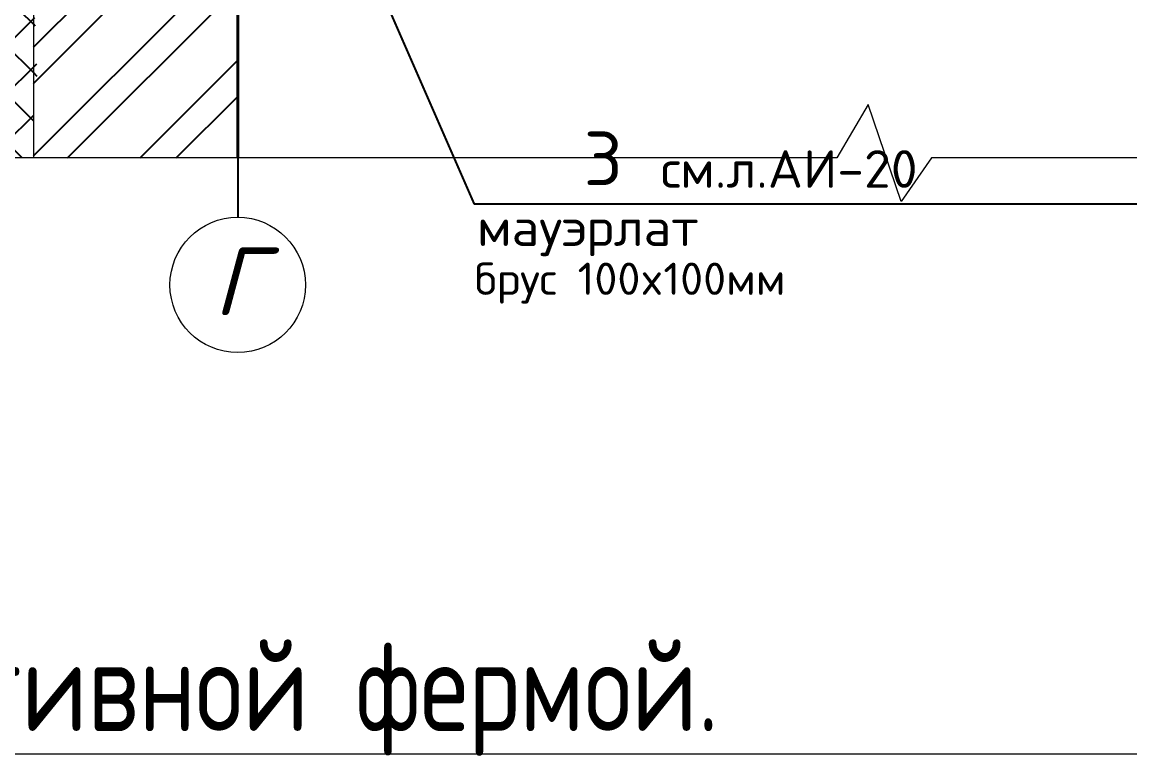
# Model space of a CAD drawing. Extents: x -12289450 to -10763036, y -7834513 to -6150123.
# Drawn here: x -10898272 to -10896211, y -7677792 to -7676426 of the extents above; entities that cross this region are included whole.
import ezdxf

# ---------------------------------------------------------------- set-up
doc = ezdxf.new("R2010")
doc.units = 0
doc.header["$LTSCALE"] = 25
doc.linetypes.add('CENTER', pattern=[50.8, 31.75, -6.35, 6.35, -6.35])
for name, color, linetype in [('004-ВСПЛИНИИ', 15, 'Continuous'), ('008-ШТРИХОВКА', 252, 'Continuous'), ('014-ОСИ', 251, 'CENTER'), ('Annotation - Text', 7, 'Continuous'), ('EEE', 7, 'Continuous'), ('Примечания', 7, 'Continuous')]:
    doc.layers.add(name, color=color, linetype=linetype)
doc.layers.add('Стена', color=7, linetype='Continuous', lineweight=5)
doc.layers.add('СТЕНЫ', color=5, linetype='Continuous', lineweight=40)
doc.styles.add('gismo', font='isocpeui.ttf')
doc.styles.add('GOST 2.304', font='cs_gost2304.shx')
doc.styles.add('ROMANT', font='romant.shx', dxfattribs={"height": 2})
doc.styles.get("Standard").update_dxf_attribs({"font": 'arial.ttf'})

msp = doc.modelspace()

# ---------------------------------------------------------------- hatches: boundary and pattern name
at = {"layer": '008-ШТРИХОВКА', "lineweight": 25, "ltscale": 4}
h = msp.add_hatch(dxfattribs=at)
h.set_pattern_fill('ANSI32', color=256, scale=15, style=0)
h.set_pattern_definition([(45, (-10898250.98, -7678897.52), (-101.028, 101.028), []), (45, (-10898183.63, -7678897.52), (-101.028, 101.028), [])])
h.paths.add_polyline_path([(-10898161, -7675577.5), (-10898199.1, -7675577.5), (-10898251, -7675607.5), (-10898251, -7675782.5), (-10898161, -7675782.5)])
h.paths.add_polyline_path([(-10898071, -7675782.5), (-10898251, -7675782.5), (-10898251, -7675977.5), (-10898071, -7675977.5)])
h.paths.add_polyline_path([(-10897871, -7675782.5), (-10898071, -7675782.5), (-10898071, -7675977.5), (-10897871, -7675977.5)])
h.paths.add_polyline_path([(-10897871, -7676252.5), (-10898251, -7676252.5), (-10898251, -7676352.5), (-10897871, -7676352.5)])
h.paths.add_polyline_path([(-10898251, -7676678.7), (-10897871, -7676678.7), (-10897871, -7676352.5), (-10898251, -7676352.5)])
at = {"layer": '008-ШТРИХОВКА', "ltscale": 4}
h = msp.add_hatch(dxfattribs=at)
h.set_pattern_fill('ANSI37', color=256, scale=20, style=0)
h.set_pattern_definition([(45, (-10898300.977, -7679882.51), (-44.9013, 44.9013), []), (135, (-10898300.977, -7679882.51), (-44.9013, -44.9013), [])])
h.paths.add_polyline_path([(-10898301, -7676678.7), (-10898251, -7676678.7), (-10898251, -7676252.5), (-10898251, -7676252.5), (-10898251, -7675977.5), (-10898251, -7675977.5), (-10898251, -7675782.5), (-10898251, -7675782.5), (-10898251, -7675607.5), (-10898301, -7675636.3)])
h.paths.add_polyline_path([(-10898250.9, -7676352.5), (-10898243.2, -7676544), (-10898251, -7676575.6)])

# ---------------------------------------------------------------- linework, layer by layer
at = {"lineweight": 25, "ltscale": 20}
for p in [(-10897971, -7675527.5), (-10896160.3, -7676765)]:
    msp.add_line(p, (-10897431.2, -7676765), dxfattribs=at)
at = {"layer": '004-ВСПЛИНИИ', "color": 0, "lineweight": 0}
msp.add_lwpolyline([(-10895268.5, -7676678.7), (-10896580.5, -7676678.7), (-10896636.7, -7676760.1), (-10896698.2, -7676579.7), (-10896756.2, -7676678.7), (-10898349.9, -7676678.7)], dxfattribs=at)
at = {"layer": '014-ОСИ'}
msp.add_lwpolyline([(-10897871, -7675404.4), (-10897871, -7676789.3)], dxfattribs=at)
msp.add_lwpolyline([(-10897871, -7675404.4), (-10897871, -7676789.3)], dxfattribs=at)
at = {"layer": 'Annotation - Text', "color": 0, "lineweight": 20}
msp.add_circle((-10897871, -7676915.3), 126, dxfattribs=at)
at = {"layer": 'EEE', "lineweight": 15}
msp.add_line((-10900715.3, -7677788.4), (-10895943.2, -7677788.4), dxfattribs=at)
at = {"layer": 'СТЕНЫ', "lineweight": 15, "ltscale": 3}
msp.add_lwpolyline([(-10898251, -7676252.5), (-10898251, -7676678.7)], dxfattribs=at)
at = {"layer": 'СТЕНЫ', "ltscale": 3}
msp.add_lwpolyline([(-10897871, -7676252.5), (-10897871, -7676678.7)], dxfattribs=at)
at = {"layer": 'СТЕНЫ', "lineweight": 9, "ltscale": 4}
msp.add_lwpolyline([(-10897871, -7676678.7), (-10897871, -7676352.5), (-10898251, -7676352.5), (-10898251, -7676678.7)], dxfattribs=at)

# ---------------------------------------------------------------- texts
at = {"layer": 'Annotation - Text', "color": 0, "lineweight": 25, "style": 'GOST 2.304'}
msp.add_text('Фрагмент фасада с декоративной фермой.', height=169.714, dxfattribs=at).set_placement((-10900683.2, -7677745.8))
at = {"layer": 'Annotation - Text', "color": 0, "lineweight": 25, "insert": (-10897869, -7676845.4), "char_height": 126, "attachment_point": 2, "style": 'gismo'}
msp.add_mtext('Г', dxfattribs=at)
at = {"layer": 'Примечания', "color": 7, "attachment_point": 4}
for s, insert, char_height in [('\\A1;{\\Fsimplex|c204;см.л.АИ-20}', (-10897084.2, -7676699.5), 70), ('\\A1;{\\Fsimplex|c204;мауэрлат}', (-10897425.8, -7676817.2), 70), ('\\A1;{\\Fsimplex|c204;брус \\Fsimplex|c0;100x100\\Fsimplex|c204;мм}', (-10897430.2, -7676911.9), 60)]:
    msp.add_mtext(s, dxfattribs=dict(at, insert=insert, char_height=char_height))
at = {"layer": 'Стена', "linetype": 'Continuous', "ltscale": 100, "style": 'ROMANT'}
msp.add_text('3', height=100, dxfattribs=at).set_placement((-10897227.7, -7676729.8))

doc.saveas('drawing.dxf')
